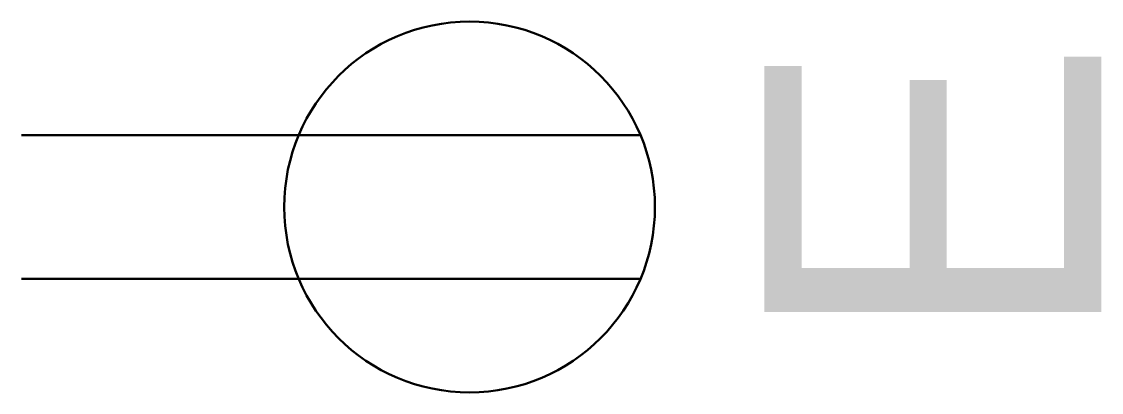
# Model space of a CAD drawing. Header units: inches. Extents: x 11834 to 13024, y -8101 to -6934.
# Drawn here: x 12666.46 to 12685.68, y -7092.62 to -7086.02 of the extents above; entities that cross this region are included whole.
import ezdxf

# ---------------------------------------------------------------- set-up
doc = ezdxf.new("R2010")
doc.units = ezdxf.units.IN
doc.header["$MEASUREMENT"] = 0
doc.layers.add('A-ANNO-NOTE', color=131, linetype='Continuous', lineweight=40)
doc.styles.add('Swis721 Lt BT', font='swissl.ttf', dxfattribs={"height": 6})

msp = doc.modelspace()

# ---------------------------------------------------------------- linework, layer by layer
at = {"layer": 'A-ANNO-NOTE', "lineweight": 30}
for p, q in [((12666.459, -7088.041), (12677.477, -7088.041)), ((12666.459, -7088.041), (12677.477, -7088.041)), ((12666.459, -7090.596), (12677.477, -7090.596))]:
    msp.add_line(p, q, dxfattribs=at)
msp.add_circle((12674.434, -7089.319), 3.3, dxfattribs=at)

# ---------------------------------------------------------------- texts
at = {"layer": 'A-ANNO-NOTE', "lineweight": 9, "insert": (12679.682, -7091.874), "char_height": 6, "width": 6.262, "attachment_point": 1, "rotation": 90, "style": 'Swis721 Lt BT'}
msp.add_mtext('E', dxfattribs=at)

doc.saveas('drawing.dxf')
